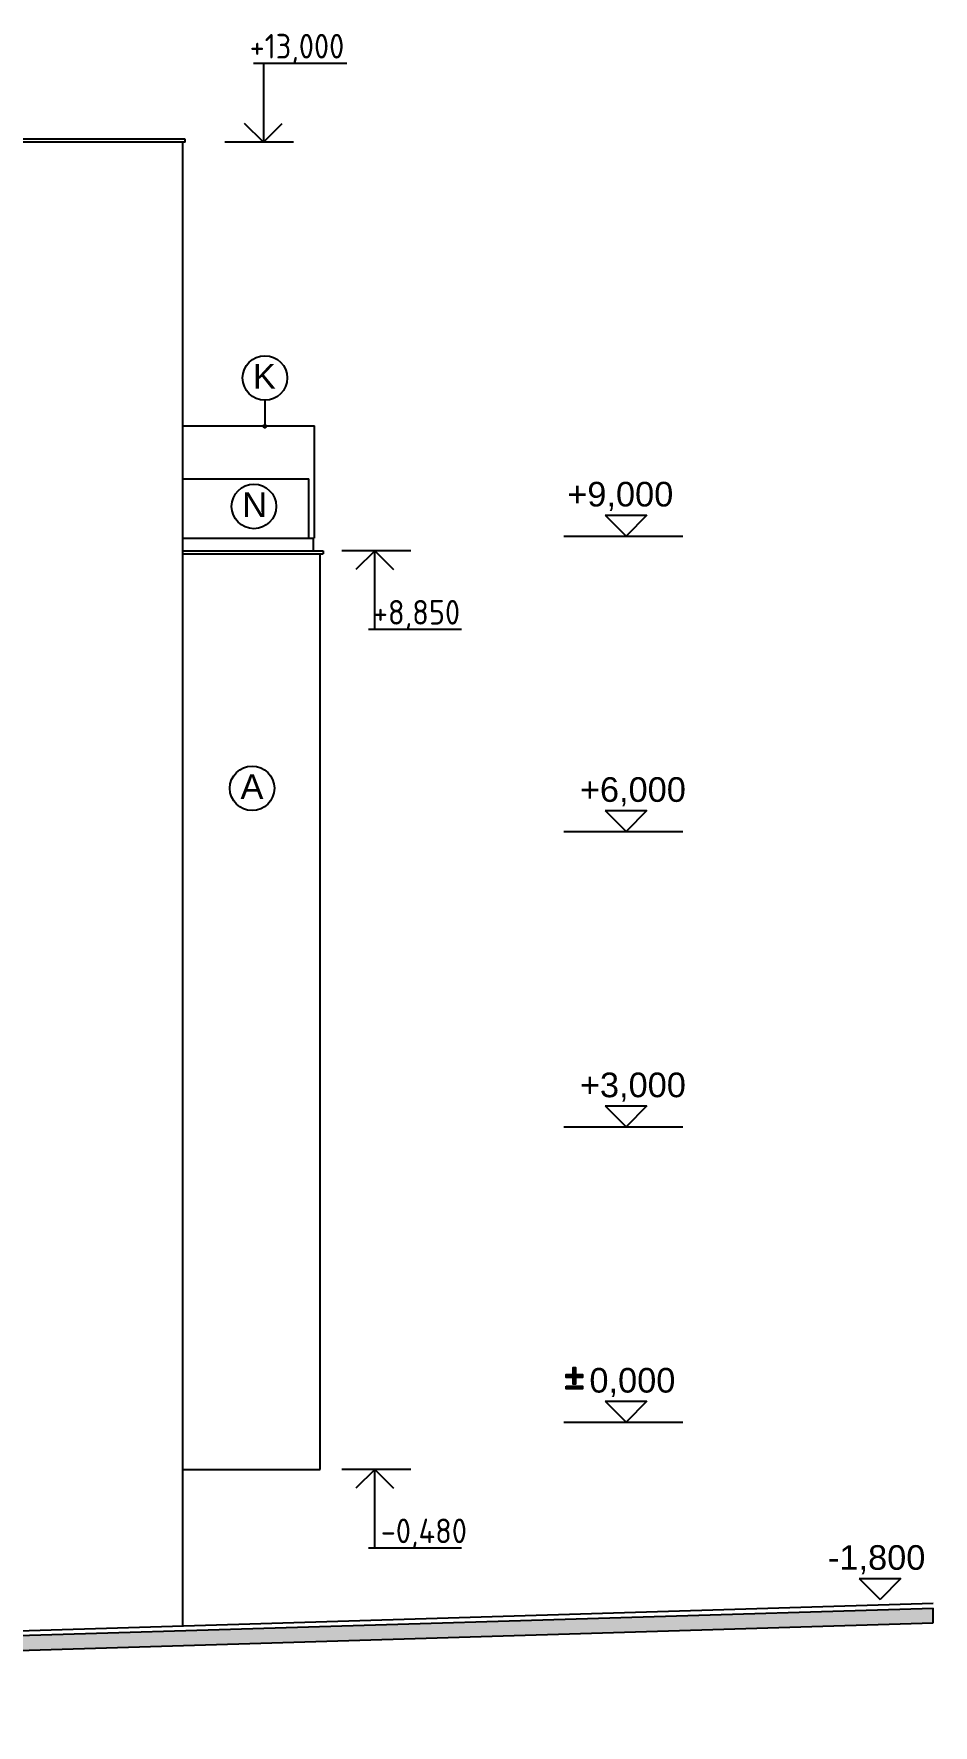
# Model space of a CAD drawing. Extents: x 3792242 to 5145247, y -1546315 to -1031918.
# Drawn here: x 4321287 to 4330430, y -1531721 to -1514543 of the extents above; entities that cross this region are included whole.
import ezdxf

# ---------------------------------------------------------------- set-up
doc = ezdxf.new("R2010")
doc.units = 0
doc.header["$MEASUREMENT"] = 0
for name, color, linetype in [('MÚRY', 1, 'CONTINUOUS'), ('osi', 253, 'CONTINUOUS'), ('TENKÁ', 7, 'CONTINUOUS'), ('ZARIADENIE', 47, 'CONTINUOUS'), ('ZARIADENIE1', 145, 'CONTINUOUS')]:
    doc.layers.add(name, color=color, linetype=linetype)
doc.styles.add('ARIAL', font='arial.ttf')
doc.styles.add('Style-Arial', font='arial.ttf')
doc.styles.add('STYLE1', font='isocp.shx')

# ---------------------------------------------------------------- blocks, each defined once
blk = doc.blocks.new('01')
at = {"layer": 'TENKÁ'}
h = blk.add_hatch(color=256, dxfattribs=at)
h.dxf.hatch_style = 1
h.paths.add_polyline_path([(4169737, -1507850.5), (4169873, -1507850.5), (4169873, -1507792), (4169737, -1507792), (4169737, -1507656), (4169676, -1507656), (4169676, -1507792), (4169541, -1507792), (4169541, -1507850.5), (4169676, -1507850.5), (4169676, -1507983.5), (4169737, -1507983.5)])
h = blk.add_hatch(color=256, dxfattribs=at)
h.dxf.hatch_style = 1
h.paths.add_polyline_path([(4169541, -1508027.5), (4169541, -1508086), (4169873, -1508086), (4169873, -1508027.5)])
for points in [[(4169676, -1507850.5), (4169541, -1507850.5), (4169541, -1507792), (4169676, -1507792)], [(4169737, -1507792), (4169737, -1507656), (4169676, -1507656), (4169676, -1507792)], [(4169676, -1507850.5), (4169676, -1507983.5), (4169737, -1507983.5), (4169737, -1507850.5)], [(4169737, -1507792), (4169873, -1507792), (4169873, -1507850.5), (4169737, -1507850.5)]]:
    blk.add_lwpolyline(points, dxfattribs=at)
blk.add_lwpolyline([(4169541, -1508027.5), (4169873, -1508027.5), (4169873, -1508086), (4169541, -1508086)], close=True, dxfattribs=at)

msp = doc.modelspace()

# ---------------------------------------------------------------- hatches: boundary and pattern name
at = {"layer": 'TENKÁ', "ltscale": 0.25}
h = msp.add_hatch(color=256, dxfattribs=at)
h.dxf.hatch_style = 1
h.paths.add_polyline_path([(4323651.565, -1518528.77, -1), (4323621.565, -1518528.77, -1)])
at = {"layer": 'TENKÁ'}
h = msp.add_hatch(color=8, dxfattribs=at)
h.dxf.hatch_style = 1
h.paths.add_polyline_path([(4257090.843, -1531571.467), (4257090.843, -1531721.47), (4282577.714, -1531557.32), (4284407.714, -1531545.534), (4306421.874, -1531403.751), (4309387.714, -1531314.601), (4311217.714, -1531259.594), (4330429.911, -1530682.097), (4330429.911, -1530532.03), (4306419.138, -1531253.765)])

# ---------------------------------------------------------------- linework, layer by layer
at = {"layer": 'osi', "color": 9}
for p, q in [((4329677.731, -1530231.566), (4330102.138, -1530231.566)), ((4329677.731, -1530231.566), (4329889.935, -1530443.77)), ((4330102.138, -1530231.566), (4329889.935, -1530443.77))]:
    msp.add_line(p, q, dxfattribs=at)
at = {"layer": 'TENKÁ', "linetype": 'ByBlock', "ltscale": 0.25}
for p, q in [((4324468.437, -1514843.77), (4323520.64, -1514843.77)), ((4323620.827, -1514843.77), (4323620.827, -1515643.77)), ((4323620.827, -1515643.77), (4323429.909, -1515452.851)), ((4323620.827, -1515643.77), (4323811.746, -1515452.851)), ((4324752.827, -1519793.771), (4324561.909, -1519984.69)), ((4324752.827, -1520593.77), (4324752.827, -1519793.77)), ((4324752.827, -1519793.771), (4324943.746, -1519984.69)), ((4325636.437, -1520593.77), (4324688.64, -1520593.77)), ((4324752.827, -1529123.771), (4324561.909, -1529314.69)), ((4324752.827, -1529923.77), (4324752.827, -1529123.77)), ((4324752.827, -1529123.771), (4324943.746, -1529314.69)), ((4325636.437, -1529923.77), (4324688.64, -1529923.77))]:
    msp.add_line(p, q, dxfattribs=at)
at = {"layer": 'TENKÁ'}
for p, q in [((4322827.714, -1515613.77), (4308697.714, -1515613.77)), ((4322827.714, -1515643.77), (4308697.714, -1515643.77)), ((4322797.714, -1515643.77), (4322797.714, -1530711.422)), ((4322827.714, -1515643.77), (4322827.714, -1515613.77)), ((4322797.714, -1519063.77), (4324084.714, -1519063.77)), ((4324084.714, -1519663.77), (4324084.714, -1519063.77)), ((4322797.714, -1519793.77), (4324227.714, -1519793.77)), ((4322797.714, -1519823.77), (4324227.714, -1519823.77)), ((4324197.714, -1529123.77), (4324197.714, -1519823.77)), ((4324227.714, -1519793.77), (4324227.714, -1519823.77)), ((4322797.714, -1529123.77), (4324197.714, -1529123.77)), ((4306418.225, -1531203.77), (4330429.911, -1530482.007))]:
    msp.add_line(p, q, dxfattribs=at)
at = {"layer": 'TENKÁ', "color": 8}
for p, q in [((4323928.714, -1515643.77), (4323228.714, -1515643.77)), ((4327095.909, -1519431.566), (4327520.316, -1519431.566)), ((4327095.909, -1519431.566), (4327308.113, -1519643.77)), ((4327520.316, -1519431.566), (4327308.113, -1519643.77)), ((4322797.714, -1519663.77), (4324127.714, -1519663.77)), ((4324127.714, -1519663.77), (4324127.714, -1519793.77)), ((4326676.689, -1519643.77), (4327885.372, -1519643.77)), ((4325118.714, -1519793.77), (4324418.714, -1519793.77)), ((4327095.909, -1522431.566), (4327520.316, -1522431.566)), ((4327095.909, -1522431.566), (4327308.113, -1522643.77)), ((4327520.316, -1522431.566), (4327308.113, -1522643.77)), ((4326676.689, -1522643.77), (4327885.372, -1522643.77)), ((4327095.909, -1525431.566), (4327520.316, -1525431.566)), ((4327095.909, -1525431.566), (4327308.113, -1525643.77)), ((4327520.316, -1525431.566), (4327308.113, -1525643.77)), ((4326676.689, -1525643.77), (4327885.372, -1525643.77)), ((4327095.909, -1528431.566), (4327520.316, -1528431.566)), ((4327095.909, -1528431.566), (4327308.113, -1528643.77)), ((4327520.316, -1528431.566), (4327308.113, -1528643.77)), ((4326676.689, -1528643.77), (4327885.372, -1528643.77)), ((4325118.714, -1529123.77), (4324418.714, -1529123.77)), ((4306419.138, -1531253.765), (4330429.911, -1530532.03)), ((4330429.911, -1530682.097), (4330429.911, -1530532.097)), ((4306421.874, -1531403.751), (4330429.911, -1530682.097))]:
    msp.add_line(p, q, dxfattribs=at)
at = {"layer": 'TENKÁ', "ltscale": 0.25}
msp.add_line((4323636.565, -1518264.711), (4323636.565, -1518528.77), dxfattribs=at)
for centre, radius in [((4323636.565, -1518038.539), 226.172), ((4323636.565, -1518528.77), 15), ((4323524.718, -1519342.917), 226.172), ((4323506.714, -1522205.832), 226.172)]:
    msp.add_circle(centre, radius, dxfattribs=at)
at = {"layer": 'ZARIADENIE1'}
for p in [(4322797.714, -1518523.77), (4324140.714, -1519663.77)]:
    msp.add_line(p, (4324140.714, -1518523.77), dxfattribs=at)

# ---------------------------------------------------------------- block references
at = {"layer": 'ZARIADENIE', "xscale": 0.5, "yscale": 0.5, "zscale": 0.5, "rotation": 359.9999999999999}
msp.add_blockref('01', (2241927.993, -774263.635), dxfattribs=at)

# ---------------------------------------------------------------- texts
at = {"layer": 'MÚRY', "color": 0, "ltscale": 0.25, "style": 'Style-Arial'}
for s, p in [('+9,000', (4326710.164, -1519343.475)), ('+6,000', (4326838.293, -1522343.475)), ('+3,000', (4326838.293, -1525343.475)), (' 0,000', (4326838.293, -1528343.475)), ('-1,800', (4329360.145, -1530143.475))]:
    msp.add_text(s, height=250, dxfattribs=at).set_placement(p)
at = {"layer": 'TENKÁ', "ltscale": 0.25, "style": 'STYLE1'}
for s, p in [('+13,000', (4323481.606, -1514793.728)), ('+8,850', (4324734.7, -1520543.117)), ('-0,480', (4324814.903, -1529873.117))]:
    msp.add_text(s, height=250, dxfattribs=at).set_placement(p)
at = {"layer": 'TENKÁ', "lineweight": 40, "ltscale": 0.25, "style": 'ARIAL'}
for s, p in [('K', (4323514.378, -1518146.43)), ('N', (4323406.531, -1519450.808)), ('A', (4323388.528, -1522313.723))]:
    msp.add_text(s, height=250, dxfattribs=at).set_placement(p)

doc.saveas('drawing.dxf')
